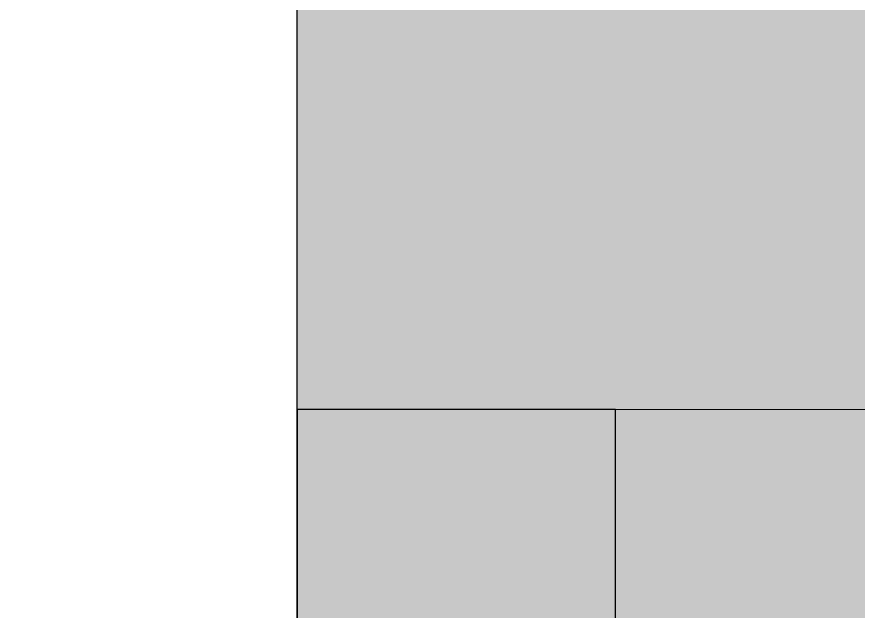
# Model space of a CAD drawing. Header units: inches. Extents: x -10205 to 13964, y -460 to 30702.
# Drawn here: x -3253.9 to -3248.61, y 11281.02 to 11284.75 of the extents above; entities that cross this region are included whole.
import ezdxf

# ---------------------------------------------------------------- set-up
doc = ezdxf.new("R2010")
doc.units = ezdxf.units.IN
doc.header["$MEASUREMENT"] = 0
for name, color, linetype, lineweight in [('A-GENM', 5, 'Continuous', 9), ('A-GENM-10', 5, 'Continuous', 25), ('A-WALL-7', 113, 'Continuous', 5), ('A-WALL-8', 113, 'Continuous', 25), ('A-WALL-PATT-5', 111, 'Continuous', 9)]:
    doc.layers.add(name, color=color, linetype=linetype, lineweight=lineweight)

# ---------------------------------------------------------------- blocks, each defined once
blk = doc.blocks.new('_THE_ WINDOW _ DOOR - hvac panel-1817595-SITE PLAN - CAD FILE')
at = {"layer": 'A-GENM'}
h = blk.add_hatch(color=256, dxfattribs=at)
h.paths.add_polyline_path([(17.0125, 3.3125), (17.0125, -0.6875), (19.0125, -0.6875), (19.0125, 3.3125)], flags=0)
h.paths.add_polyline_path([(-17.45, 3.3125), (-19.0125, 3.3125), (-19.0125, -0.6875), (-17.0125, -0.6875), (-17.0125, 3.3125)], flags=0)
h = blk.add_hatch(color=256, dxfattribs=at)
h.paths.add_polyline_path([(-17.0125, 3.3125), (-17.0125, 2.3125), (17.0125, 2.3125), (17.0125, 3.3125), (-12.95, 3.3125)], flags=0)
h.paths.add_polyline_path([(-12.4468, 1.3125), (-17.0125, 1.3125), (-17.0125, -0.6875), (17.0125, -0.6875), (17.0125, 1.3125), (15.05, 1.3125)], flags=0)
blk.add_line((17.0125, -0.6875), (-17.0125, -0.6875), dxfattribs=at)
at = {"layer": 'A-GENM-10'}
for p, q in [((17.0125, 3.3125), (17.0125, -0.6875)), ((19.0125, -0.6875), (19.0125, 3.3125)), ((17.0125, -0.6875), (19.0125, -0.6875))]:
    blk.add_line(p, q, dxfattribs=at)

msp = doc.modelspace()

# ---------------------------------------------------------------- hatches: boundary and pattern name
at = {"layer": 'A-WALL-7'}
msp.add_hatch(color=256, dxfattribs=at).paths.add_polyline_path([(-3252.1362, 11282.2894), (-3214.1112, 11282.2894), (-3214.1112, 11285.9144), (-3220.1737, 11285.9144), (-3220.2315, 11284.9144), (-3248.1737, 11284.9144), (-3248.1737, 11285.9144), (-3249.9237, 11285.9144), (-3249.9237, 11284.9144), (-3252.1362, 11284.9144)], flags=0)
at = {"layer": 'A-WALL-PATT-5'}
h = msp.add_hatch(dxfattribs=at)
h.set_pattern_fill('FP_4', color=256, style=0, pattern_type=2)
h.set_pattern_definition([(216.87, (12.795, 31.987), (95.9612857, 63.9749714), [15.994, -143.942]), (206.565, (31.987, 22.391), (-31.986981, -31.986924), [35.763, -35.763]), (198.435, (31.987, 6.397), (-63.974746, -31.987128), [20.231, -80.922])])
h.paths.add_polyline_path([(-2906.5362, 11279.7894), (-2906.5362, 11285.2894), (-2983.7112, 11285.2894), (-2983.7112, 11279.7894), (-2924.1737, 11279.7894)], flags=0)
h.paths.add_polyline_path([(-2102.7237, 11279.7894), (-2100.3237, 11279.7894), (-2100.3237, 11285.2894), (-2138.9112, 11285.2894), (-2138.9112, 11279.7894), (-2106.4487, 11279.7894)], flags=0)
h.paths.add_polyline_path([(-2791.7112, 11279.7894), (-2752.9362, 11279.7894), (-2752.9362, 11285.2894), (-2791.7112, 11285.2894)], flags=0)
h.paths.add_polyline_path([(-3092.6737, 11279.7894), (-3088.6737, 11279.7894), (-3088.6737, 11285.2894), (-3098.9112, 11285.2894), (-3098.9112, 11279.7894), (-3093.2987, 11279.7894)], flags=0)
h.paths.add_polyline_path([(-2215.5237, 11279.7894), (-2214.9612, 11279.7894), (-2214.9612, 11285.2894), (-2272.9348, 11285.2894), (-2272.9348, 11284.5394), (-2276.4348, 11284.5394), (-2276.4348, 11285.2894), (-2281.5112, 11285.2894), (-2281.5112, 11279.7894), (-2269.6214, 11279.7894)], flags=0)
h.paths.add_polyline_path([(-2331.7987, 11279.7894), (-2319.5362, 11279.7894), (-2319.5362, 11285.2894), (-2369.3112, 11285.2894), (-2369.3112, 11279.7894), (-2335.2987, 11279.7894)], flags=0)
h.paths.add_polyline_path([(-2714.9112, 11279.7894), (-2714.5362, 11279.7894), (-2714.5362, 11285.2894), (-2714.9112, 11285.2894), (-2714.9112, 11282.2894)], flags=0)
h.paths.add_polyline_path([(-2676.5112, 11279.7894), (-2637.7362, 11279.7894), (-2637.7362, 11285.2894), (-2676.5112, 11285.2894)], flags=0)
h.paths.add_polyline_path([(-2448.2987, 11279.7894), (-2407.3362, 11279.7894), (-2407.3362, 11285.2894), (-2484.5112, 11285.2894), (-2484.5112, 11279.7894), (-2471.2987, 11279.7894)], flags=0)
h.paths.add_polyline_path([(-2522.5362, 11279.7894), (-2522.5362, 11285.2894), (-2522.9112, 11285.2894), (-2522.9112, 11279.7894)], flags=0)
h.paths.add_polyline_path([(-3050.6487, 11279.7894), (-3021.7362, 11279.7894), (-3021.7362, 11285.2894), (-3050.6487, 11285.2894)], flags=0)
h.paths.add_polyline_path([(-3379.5487, 11279.7894), (-3367.3362, 11279.7894), (-3367.3362, 11285.2894), (-3413.9237, 11285.2894), (-3413.9237, 11279.7894), (-3379.7456, 11279.7894)], flags=0)
h.paths.add_polyline_path([(-2868.5112, 11279.7894), (-2829.7362, 11279.7894), (-2829.7362, 11285.2894), (-2868.5112, 11285.2894)], flags=0)
h.paths.add_polyline_path([(-3328.9362, 11279.7894), (-3328.9362, 11285.2894), (-3329.3112, 11285.2894), (-3329.3112, 11279.7894)], flags=0)
h.paths.add_polyline_path([(-2572.9237, 11279.7894), (-2560.9362, 11279.7894), (-2560.9362, 11285.2894), (-2599.7112, 11285.2894), (-2599.7112, 11279.7894), (-2586.4771, 11279.7894)], flags=0)
h.paths.add_polyline_path([(-3137.3112, 11279.7894), (-3136.9362, 11279.7894), (-3136.9362, 11285.2894), (-3137.3112, 11285.2894), (-3137.3112, 11280.7894)], flags=0)
h.paths.add_polyline_path([(-3209.6001, 11279.7894), (-3175.3362, 11279.7894), (-3175.3362, 11285.2894), (-3214.1112, 11285.2894), (-3214.1112, 11279.7894), (-3210.9237, 11279.7894)], flags=0)
h.paths.add_polyline_path([(-3252.1362, 11279.7894), (-3252.1362, 11285.2894), (-3290.9112, 11285.2894), (-3290.9112, 11279.7894), (-3278.9237, 11279.7894)], flags=0)

# ---------------------------------------------------------------- linework, layer by layer
at = {"layer": 'A-WALL-8'}
msp.add_line((-3252.1362, 11277.2894), (-3252.1362, 11285.9144), dxfattribs=at)

# ---------------------------------------------------------------- block references
at = {"layer": 'A-GENM', "rotation": 180}
msp.add_blockref('_THE_ WINDOW _ DOOR - hvac panel-1817595-SITE PLAN - CAD FILE', (-3233.1237, 11281.6019), dxfattribs=at)

doc.saveas('drawing.dxf')
